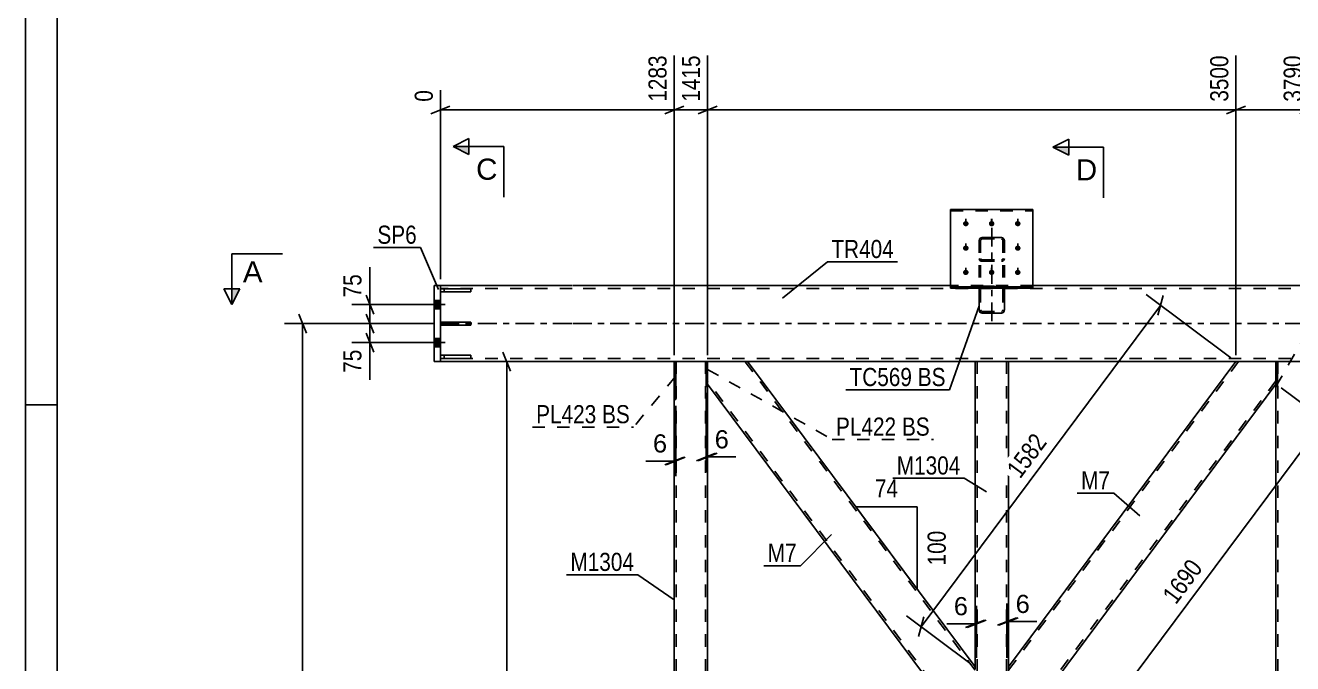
# Model space of a CAD drawing. Header units: millimetres. Extents: x 0 to 1189, y 0 to 841.
# Drawn here: x 0 to 200.1, y 555.1 to 655.9 of the extents above; entities that cross this region are included whole.
import ezdxf

# ---------------------------------------------------------------- set-up
doc = ezdxf.new("R2010")
doc.units = ezdxf.units.MM
doc.linetypes.add('DXK_LINE_DOT2', pattern=[3.9198, 1.9599, -1.9599])
doc.linetypes.add('DXK_LINE_DOT3', pattern=[5.9187, 2.979, -0.9799, 0.9799, -0.9799])
doc.styles.add('Arial', font='ARIAL.TTF', dxfattribs={"height": 0.2})
doc.styles.add('Arial Narrow', font='ARIALN.TTF', dxfattribs={"height": 0.2})

# ---------------------------------------------------------------- blocks, each defined once
blk = doc.blocks.new('Unknown-717048625-1133')
at = {"color": 5, "linetype": 'Continuous'}
for p, q in [((0, 841), (0, 0)), ((5, 836), (5, 5)), ((5, 596), (0, 596))]:
    blk.add_line(p, q, dxfattribs=at)
blk = doc.blocks.new('Part-717048625-3689 - 3498')
at = {"color": 7, "linetype": 'DXK_LINE_DOT2'}
for p, q in [((159.07, 626.87), (146.07, 626.87)), ((146.07, 626.87), (146.07, 614.44)), ((146.07, 626.65), (159.07, 626.65)), ((159.07, 614.44), (159.07, 626.87)), ((146.07, 614.66), (159.07, 614.66)), ((146.07, 614.44), (159.07, 614.44))]:
    blk.add_line(p, q, dxfattribs=at)
blk = doc.blocks.new('Part-717048625-3573 - 3498')
at = {"color": 2, "linetype": 'Continuous'}
for p, q in [((149.93, 555.01), (149.93, 602.84)), ((155.21, 554.62), (155.21, 602.84)), ((149.93, 488.78), (149.93, 535.06)), ((155.21, 488.78), (155.21, 535.06))]:
    blk.add_line(p, q, dxfattribs=at)
at = {"color": 7, "linetype": 'DXK_LINE_DOT2'}
for p, q in [((155.21, 602.84), (149.93, 602.84)), ((150.25, 487.24), (150.25, 602.84)), ((154.89, 487.24), (154.89, 602.84)), ((149.93, 535.06), (149.93, 555.01)), ((155.21, 535.06), (155.21, 554.62)), ((149.93, 487.24), (149.93, 488.78)), ((155.21, 487.24), (155.21, 488.78)), ((155.21, 487.24), (149.93, 487.24))]:
    blk.add_line(p, q, dxfattribs=at)
blk = doc.blocks.new('Part-717048625-3588 - 3498')
at = {"color": 2, "linetype": 'Continuous'}
for p, q in [((191.11, 602.84), (155.21, 554.62)), ((197.43, 602.84), (191.13, 602.84)), ((197.43, 599.27), (157.06, 545.04)), ((155.21, 554.62), (155.21, 542.56))]:
    blk.add_line(p, q, dxfattribs=at)
at = {"color": 7, "linetype": 'DXK_LINE_DOT2'}
for p, q in [((191.51, 602.84), (155.21, 554.08)), ((191.11, 602.84), (191.13, 602.84)), ((191.13, 602.84), (191.11, 602.84)), ((197.43, 602.84), (197.43, 599.27)), ((197.43, 599.8), (155.21, 543.1)), ((155.21, 542.56), (157.06, 545.04))]:
    blk.add_line(p, q, dxfattribs=at)
blk = doc.blocks.new('Part-717048625-3558 - 3498')
at = {"color": 7, "linetype": 'DXK_LINE_DOT2'}
for p, q in [((202.71, 602.84), (197.43, 602.84)), ((197.43, 598.87), (197.43, 602.84)), ((197.75, 487.24), (197.75, 602.84)), ((202.39, 487.24), (202.39, 602.84)), ((202.71, 598.87), (202.71, 602.84)), ((197.43, 487.24), (197.43, 491.21)), ((202.71, 487.24), (202.71, 491.21)), ((202.71, 487.24), (197.43, 487.24))]:
    blk.add_line(p, q, dxfattribs=at)
at = {"color": 2, "linetype": 'Continuous'}
for p, q in [((197.43, 491.21), (197.43, 598.87)), ((202.71, 491.21), (202.71, 598.87))]:
    blk.add_line(p, q, dxfattribs=at)
blk = doc.blocks.new('Part-717048625-3638 - 3498')
at = {"color": 2, "linetype": 'Continuous'}
for p, q in [((64.53, 602.84), (64.53, 614.84)), ((65.53, 614.84), (64.53, 614.84)), ((65.53, 602.84), (65.53, 614.84)), ((64.53, 602.84), (65.53, 602.84))]:
    blk.add_line(p, q, dxfattribs=at)
blk = doc.blocks.new('Part-717048625-3603 - 3498')
at = {"color": 2, "linetype": 'Continuous'}
for p, q in [((114, 602.84), (107.71, 602.84)), ((149.93, 554.61), (114.02, 602.84)), ((148.08, 545.04), (107.71, 599.27))]:
    blk.add_line(p, q, dxfattribs=at)
at = {"color": 7, "linetype": 'DXK_LINE_DOT2'}
for p, q in [((107.71, 599.27), (107.71, 602.84)), ((149.93, 554.07), (113.63, 602.84)), ((114.02, 602.84), (114, 602.84)), ((114.02, 602.84), (114, 602.84)), ((149.93, 543.09), (107.71, 599.8)), ((149.93, 542.55), (149.93, 554.61)), ((149.93, 542.55), (148.08, 545.04))]:
    blk.add_line(p, q, dxfattribs=at)
blk = doc.blocks.new('Part-717048625-3694 - 3498')
at = {"color": 2, "linetype": 'Continuous'}
for p, q in [((146.07, 614.44), (146.07, 626.87)), ((146.07, 626.87), (159.07, 626.87)), ((159.07, 626.87), (159.07, 614.44)), ((146.07, 614.66), (159.07, 614.66)), ((146.07, 614.44), (159.07, 614.44))]:
    blk.add_line(p, q, dxfattribs=at)
at = {"color": 7, "linetype": 'DXK_LINE_DOT2'}
blk.add_line((146.07, 626.65), (159.07, 626.65), dxfattribs=at)
blk = doc.blocks.new('Part-717048625-3699 - 3498')
at = {"color": 7, "linetype": 'DXK_LINE_DOT2'}
for p, q in [((150.61, 622.15), (150.71, 622.29)), ((150.71, 622.29), (150.87, 622.39)), ((150.87, 622.39), (151.05, 622.43)), ((154.09, 622.43), (151.05, 622.43)), ((154.09, 622.43), (154.28, 622.39)), ((154.28, 622.39), (154.43, 622.29)), ((154.43, 622.29), (154.54, 622.15)), ((150.57, 621.98), (150.61, 622.15)), ((150.57, 621.98), (150.57, 611)), ((150.83, 622.06), (150.81, 621.98)), ((150.81, 621.98), (150.81, 611)), ((150.88, 622.13), (150.83, 622.06)), ((150.96, 622.18), (150.88, 622.13)), ((151.05, 622.2), (150.96, 622.18)), ((151.05, 622.2), (154.09, 622.2)), ((154.18, 622.18), (154.09, 622.2)), ((154.26, 622.13), (154.18, 622.18)), ((154.31, 622.06), (154.26, 622.13)), ((154.33, 621.98), (154.31, 622.06)), ((154.33, 621.98), (154.33, 611)), ((154.54, 622.15), (154.57, 621.98)), ((154.57, 621.98), (154.57, 611)), ((150.61, 618.95), (150.57, 619.12)), ((150.71, 618.8), (150.61, 618.95)), ((150.87, 618.7), (150.71, 618.8)), ((150.81, 619.12), (150.83, 619.03)), ((150.83, 619.03), (150.88, 618.96)), ((151.05, 618.67), (150.87, 618.7)), ((150.88, 618.96), (150.96, 618.91)), ((150.96, 618.91), (151.05, 618.89)), ((151.05, 618.89), (154.09, 618.89)), ((151.05, 618.67), (154.09, 618.67)), ((154.09, 618.89), (154.18, 618.91)), ((154.28, 618.7), (154.09, 618.67)), ((154.18, 618.91), (154.26, 618.96)), ((154.26, 618.96), (154.31, 619.03)), ((154.43, 618.8), (154.28, 618.7)), ((154.31, 619.03), (154.33, 619.12)), ((154.54, 618.95), (154.43, 618.8)), ((154.57, 619.12), (154.54, 618.95)), ((150.61, 614.43), (150.57, 614.23)), ((150.81, 614.23), (150.83, 614.33)), ((150.83, 614.33), (150.88, 614.41)), ((151.05, 614.74), (150.87, 614.7)), ((150.88, 614.41), (150.96, 614.47)), ((150.96, 614.47), (151.05, 614.49)), ((151.05, 614.74), (154.09, 614.74)), ((151.05, 614.49), (154.09, 614.49)), ((154.26, 614.71), (154.09, 614.74)), ((154.09, 614.49), (154.18, 614.47)), ((154.18, 614.47), (154.26, 614.41)), ((154.28, 614.7), (154.26, 614.71)), ((154.26, 614.41), (154.31, 614.33)), ((154.31, 614.33), (154.33, 614.23)), ((154.57, 614.23), (154.54, 614.43)), ((150.57, 611), (150.61, 610.8)), ((150.83, 610.9), (150.81, 611)), ((150.88, 610.82), (150.83, 610.9)), ((150.87, 610.53), (151.05, 610.49)), ((150.96, 610.76), (150.88, 610.82)), ((151.05, 610.74), (150.96, 610.76)), ((151.05, 610.74), (154.09, 610.74)), ((151.05, 610.49), (154.09, 610.49)), ((154.18, 610.76), (154.09, 610.74)), ((154.09, 610.49), (154.28, 610.53)), ((154.26, 610.82), (154.18, 610.76)), ((154.31, 610.9), (154.26, 610.82)), ((154.33, 611), (154.31, 610.9)), ((154.54, 610.8), (154.57, 611))]:
    blk.add_line(p, q, dxfattribs=at)
for centre, start, end in [((151.07, 614.25), 114.32, 159.2417), ((154.07, 614.25), 20.7583, 65.68), ((151.07, 610.98), 200.7583, 245.68), ((154.07, 610.98), 294.32, 339.2417)]:
    blk.add_arc(centre, 0.496, start, end, dxfattribs=at)
blk = doc.blocks.new('Part-717048625-3704 - 3498')
at = {"color": 7, "linetype": 'DXK_LINE_DOT2'}
for p, q in [((150.71, 622.29), (150.61, 622.15)), ((150.87, 622.39), (150.71, 622.29)), ((151.05, 622.43), (150.87, 622.39)), ((151.05, 622.43), (154.09, 622.43)), ((154.28, 622.39), (154.09, 622.43)), ((154.43, 622.29), (154.28, 622.39)), ((154.54, 622.15), (154.43, 622.29)), ((150.61, 622.15), (150.57, 621.98)), ((150.57, 621.98), (150.57, 614.44)), ((150.81, 621.98), (150.83, 622.06)), ((150.81, 621.98), (150.81, 611)), ((150.83, 622.06), (150.88, 622.13)), ((150.88, 622.13), (150.96, 622.18)), ((150.96, 622.18), (151.05, 622.2)), ((151.05, 622.2), (154.09, 622.2)), ((154.09, 622.2), (154.18, 622.18)), ((154.18, 622.18), (154.26, 622.13)), ((154.26, 622.13), (154.31, 622.06)), ((154.31, 622.06), (154.33, 621.98)), ((154.33, 621.98), (154.33, 611)), ((154.57, 621.98), (154.54, 622.15)), ((154.57, 621.98), (154.57, 614.44)), ((150.57, 619.12), (150.61, 618.95)), ((150.61, 618.95), (150.71, 618.8)), ((150.71, 618.8), (150.87, 618.7)), ((150.83, 619.03), (150.81, 619.12)), ((150.88, 618.96), (150.83, 619.03)), ((150.87, 618.7), (151.05, 618.67)), ((150.96, 618.91), (150.88, 618.96)), ((151.05, 618.89), (150.96, 618.91)), ((151.05, 618.89), (154.09, 618.89)), ((151.05, 618.67), (154.09, 618.67)), ((154.18, 618.91), (154.09, 618.89)), ((154.09, 618.67), (154.28, 618.7)), ((154.26, 618.96), (154.18, 618.91)), ((154.31, 619.03), (154.26, 618.96)), ((154.28, 618.7), (154.43, 618.8)), ((154.33, 619.12), (154.31, 619.03)), ((154.43, 618.8), (154.54, 618.95)), ((154.54, 618.95), (154.57, 619.12)), ((150.57, 614.23), (150.61, 614.43)), ((150.83, 614.33), (150.81, 614.23)), ((150.88, 614.41), (150.83, 614.33)), ((150.87, 614.7), (151.05, 614.74)), ((150.96, 614.47), (150.88, 614.41)), ((151.05, 614.49), (150.96, 614.47)), ((151.05, 614.74), (154.09, 614.74)), ((151.05, 614.49), (154.09, 614.49)), ((154.09, 614.74), (154.28, 614.7)), ((154.18, 614.47), (154.09, 614.49)), ((154.26, 614.41), (154.18, 614.47)), ((154.31, 614.33), (154.26, 614.41)), ((154.33, 614.23), (154.31, 614.33)), ((154.54, 614.43), (154.57, 614.23)), ((150.81, 611), (150.83, 610.9)), ((150.83, 610.9), (150.88, 610.82)), ((150.88, 610.82), (150.96, 610.76)), ((150.96, 610.76), (151.05, 610.74)), ((151.05, 610.74), (154.09, 610.74)), ((154.09, 610.74), (154.18, 610.76)), ((154.18, 610.76), (154.26, 610.82)), ((154.26, 610.82), (154.31, 610.9)), ((154.31, 610.9), (154.33, 611))]:
    blk.add_line(p, q, dxfattribs=at)
at = {"color": 7, "linetype": 'DXK_LINE_DOT3'}
blk.add_line((152.57, 609.19), (152.57, 623.97), dxfattribs=at)
at = {"color": 2, "linetype": 'Continuous'}
for p, q in [((150.57, 614.44), (150.57, 611)), ((154.57, 614.44), (154.57, 611)), ((150.61, 610.8), (150.57, 611)), ((151.05, 610.49), (150.87, 610.52)), ((151.05, 610.49), (154.09, 610.49)), ((154.28, 610.52), (154.09, 610.49)), ((154.57, 611), (154.54, 610.8))]:
    blk.add_line(p, q, dxfattribs=at)
at = {"color": 7, "linetype": 'DXK_LINE_DOT2'}
for centre, start, end in [((151.07, 614.25), 114.32, 159.2417), ((154.07, 614.25), 20.7583, 65.68)]:
    blk.add_arc(centre, 0.496, start, end, dxfattribs=at)
at = {"color": 2, "linetype": 'Continuous'}
for centre, start, end in [((151.07, 610.98), 200.7583, 245.68), ((154.07, 610.98), 294.32, 339.2417)]:
    blk.add_arc(centre, 0.496, start, end, dxfattribs=at)
blk = doc.blocks.new('Part-717048625-3773 - 3498')
at = {"color": 7, "linetype": 'DXK_LINE_DOT2'}
for p, q in [((70.33, 603.82), (65.53, 603.82)), ((65.53, 603.82), (65.53, 603.34)), ((65.53, 603.34), (70.33, 603.34)), ((66.13, 603.34), (66.13, 603.82)), ((70.33, 603.34), (70.33, 603.82))]:
    blk.add_line(p, q, dxfattribs=at)
blk = doc.blocks.new('Part-717048625-3774 - 3498')
at = {"color": 7, "linetype": 'DXK_LINE_DOT2'}
for p, q in [((70.33, 614.34), (65.53, 614.34)), ((65.53, 614.34), (65.53, 613.86)), ((66.13, 613.86), (66.13, 614.34)), ((70.33, 613.86), (70.33, 614.34)), ((65.53, 613.86), (70.33, 613.86))]:
    blk.add_line(p, q, dxfattribs=at)
blk = doc.blocks.new('Part-717048625-3775 - 3498')
at = {"color": 7, "linetype": 'DXK_LINE_DOT2'}
for p, q in [((70.33, 609.08), (65.53, 609.08)), ((65.53, 609.08), (65.53, 608.6)), ((65.53, 608.6), (70.33, 608.6)), ((66.13, 608.6), (66.13, 609.08)), ((70.33, 608.6), (70.33, 609.08))]:
    blk.add_line(p, q, dxfattribs=at)
blk = doc.blocks.new('Part-717048625-3781 - 3498')
at = {"color": 2, "linetype": 'Continuous'}
for p, q in [((86.33, 614.84), (65.53, 614.84)), ((146.07, 614.84), (86.43, 614.84)), ((288.57, 614.84), (159.07, 614.84)), ((86.33, 602.84), (65.53, 602.84)), ((102.43, 602.84), (86.43, 602.84)), ((107.47, 602.84), (102.67, 602.84)), ((191.13, 602.84), (114, 602.84)), ((202.47, 602.84), (197.67, 602.84))]:
    blk.add_line(p, q, dxfattribs=at)
at = {"color": 7, "linetype": 'DXK_LINE_DOT2'}
for p, q in [((65.53, 602.84), (65.53, 614.84)), ((86.33, 614.36), (65.53, 614.36)), ((674.07, 614.36), (86.43, 614.36)), ((159.07, 614.84), (146.07, 614.84)), ((86.33, 603.32), (65.53, 603.32)), ((674.07, 603.32), (86.43, 603.32)), ((102.67, 602.84), (102.43, 602.84)), ((114, 602.84), (107.47, 602.84)), ((292.67, 602.84), (191.13, 602.84)), ((197.67, 602.84), (191.13, 602.84))]:
    blk.add_line(p, q, dxfattribs=at)
at = {"color": 7, "linetype": 'DXK_LINE_DOT3'}
for p, q in [((65.53, 608.84), (86.33, 608.84)), ((86.43, 608.84), (674.07, 608.84))]:
    blk.add_line(p, q, dxfattribs=at)
blk = doc.blocks.new('Part-717048625-3866 - 3498')
at = {"color": 2, "linetype": 'Continuous'}
for p, q in [((107.71, 602.84), (107.47, 602.84)), ((107.47, 602.84), (107.47, 598.87)), ((107.71, 598.87), (107.71, 602.84)), ((107.47, 598.87), (107.71, 598.87))]:
    blk.add_line(p, q, dxfattribs=at)
blk = doc.blocks.new('Part-717048625-3814 - 3498')
at = {"color": 2, "linetype": 'Continuous'}
for p, q in [((65.53, 603.34), (65.53, 603.82)), ((65.53, 603.82), (70.33, 603.82)), ((70.33, 603.34), (65.53, 603.34)), ((70.33, 603.82), (70.33, 603.34))]:
    blk.add_line(p, q, dxfattribs=at)
at = {"color": 7, "linetype": 'DXK_LINE_DOT2'}
blk.add_line((66.13, 603.34), (66.13, 603.82), dxfattribs=at)
blk = doc.blocks.new('Part-717048625-3815 - 3498')
at = {"color": 2, "linetype": 'Continuous'}
for p, q in [((65.53, 614.34), (70.33, 614.34)), ((65.53, 614.34), (65.53, 613.86)), ((70.33, 614.34), (70.33, 613.86)), ((70.33, 613.86), (65.53, 613.86))]:
    blk.add_line(p, q, dxfattribs=at)
at = {"color": 7, "linetype": 'DXK_LINE_DOT2'}
blk.add_line((66.13, 613.86), (66.13, 614.34), dxfattribs=at)
blk = doc.blocks.new('Part-717048625-3816 - 3498')
at = {"color": 2, "linetype": 'Continuous'}
for p, q in [((65.53, 608.6), (65.53, 609.08)), ((65.53, 609.08), (70.33, 609.08)), ((70.33, 608.6), (65.53, 608.6)), ((70.33, 609.08), (70.33, 608.6))]:
    blk.add_line(p, q, dxfattribs=at)
at = {"color": 7, "linetype": 'DXK_LINE_DOT2'}
blk.add_line((66.13, 608.6), (66.13, 609.08), dxfattribs=at)
blk = doc.blocks.new('Bolt-717048625-3839 - 3498')
at = {"linetype": 'Continuous'}
for points in [[(64.53, 612.5), (64.53, 611.18), (65.53, 611.18), (65.53, 612.5)], [(64.53, 612.5), (64.53, 611.18), (65.53, 611.18), (65.53, 612.5)], [(64.53, 606.5), (64.53, 605.18), (65.53, 605.18), (65.53, 606.5)], [(64.53, 606.5), (64.53, 605.18), (65.53, 605.18), (65.53, 606.5)]]:
    blk.add_hatch(color=1, dxfattribs=at).paths.add_polyline_path(points)
at = {"color": 1, "linetype": 'Continuous'}
for p, q in [((65.53, 612.5), (64.53, 612.5)), ((65.53, 612.5), (64.53, 612.5)), ((66.29, 611.84), (61.53, 611.84)), ((66.29, 611.84), (61.53, 611.84)), ((65.53, 611.18), (64.53, 611.18)), ((65.53, 611.18), (64.53, 611.18)), ((65.53, 606.5), (64.53, 606.5)), ((65.53, 606.5), (64.53, 606.5)), ((66.29, 605.84), (61.53, 605.84)), ((66.29, 605.84), (61.53, 605.84)), ((65.53, 605.18), (64.53, 605.18)), ((65.53, 605.18), (64.53, 605.18))]:
    blk.add_line(p, q, dxfattribs=at)
blk = doc.blocks.new('Bolt-717048625-3840 - 3498')
at = {"linetype": 'Continuous'}
for points in [[(148.47, 624.2), (148.38, 624.21), (148.29, 624.24), (148.21, 624.28), (148.15, 624.34), (148.09, 624.41), (148.05, 624.49), (148.03, 624.58), (148.03, 624.66), (148.05, 624.75), (148.09, 624.83), (148.15, 624.89), (148.21, 624.95), (148.29, 625), (148.38, 625.02), (148.47, 625.03), (148.56, 625.02), (148.65, 625), (148.73, 624.95), (148.8, 624.89), (148.85, 624.83), (148.89, 624.75), (148.91, 624.66), (148.91, 624.58), (148.89, 624.49), (148.85, 624.41), (148.8, 624.34), (148.73, 624.28), (148.65, 624.24), (148.56, 624.21)], [(152.55, 624.2), (152.46, 624.21), (152.37, 624.24), (152.29, 624.28), (152.23, 624.34), (152.17, 624.41), (152.13, 624.49), (152.11, 624.58), (152.11, 624.66), (152.13, 624.75), (152.17, 624.83), (152.23, 624.89), (152.29, 624.95), (152.37, 625), (152.46, 625.02), (152.55, 625.03), (152.64, 625.02), (152.73, 625), (152.81, 624.95), (152.88, 624.89), (152.93, 624.83), (152.97, 624.75), (152.99, 624.66), (152.99, 624.58), (152.97, 624.49), (152.93, 624.41), (152.88, 624.34), (152.81, 624.28), (152.73, 624.24), (152.64, 624.21)], [(156.67, 624.2), (156.58, 624.21), (156.49, 624.24), (156.41, 624.28), (156.35, 624.34), (156.29, 624.41), (156.25, 624.49), (156.23, 624.58), (156.23, 624.66), (156.25, 624.75), (156.29, 624.83), (156.35, 624.89), (156.41, 624.95), (156.49, 625), (156.58, 625.02), (156.67, 625.03), (156.76, 625.02), (156.85, 625), (156.93, 624.95), (157, 624.89), (157.05, 624.83), (157.09, 624.75), (157.11, 624.66), (157.11, 624.58), (157.09, 624.49), (157.05, 624.41), (157, 624.34), (156.93, 624.28), (156.85, 624.24), (156.76, 624.21)], [(148.47, 620.33), (148.38, 620.34), (148.29, 620.37), (148.21, 620.41), (148.15, 620.47), (148.09, 620.54), (148.05, 620.62), (148.03, 620.7), (148.03, 620.79), (148.05, 620.87), (148.09, 620.95), (148.15, 621.02), (148.21, 621.08), (148.29, 621.12), (148.38, 621.15), (148.47, 621.16), (148.56, 621.15), (148.65, 621.12), (148.73, 621.08), (148.8, 621.02), (148.85, 620.95), (148.89, 620.87), (148.91, 620.79), (148.91, 620.7), (148.89, 620.62), (148.85, 620.54), (148.8, 620.47), (148.73, 620.41), (148.65, 620.37), (148.56, 620.34)], [(156.67, 620.33), (156.58, 620.34), (156.49, 620.37), (156.41, 620.41), (156.35, 620.47), (156.29, 620.54), (156.25, 620.62), (156.23, 620.7), (156.23, 620.79), (156.25, 620.87), (156.29, 620.95), (156.35, 621.02), (156.41, 621.08), (156.49, 621.12), (156.58, 621.15), (156.67, 621.16), (156.76, 621.15), (156.85, 621.12), (156.93, 621.08), (157, 621.02), (157.05, 620.95), (157.09, 620.87), (157.11, 620.79), (157.11, 620.7), (157.09, 620.62), (157.05, 620.54), (157, 620.47), (156.93, 620.41), (156.85, 620.37), (156.76, 620.34)], [(148.47, 616.5), (148.38, 616.51), (148.29, 616.54), (148.21, 616.58), (148.15, 616.64), (148.09, 616.71), (148.05, 616.79), (148.03, 616.87), (148.03, 616.96), (148.05, 617.04), (148.09, 617.12), (148.15, 617.19), (148.21, 617.25), (148.29, 617.29), (148.38, 617.32), (148.47, 617.33), (148.56, 617.32), (148.65, 617.29), (148.73, 617.25), (148.8, 617.19), (148.85, 617.12), (148.89, 617.04), (148.91, 616.96), (148.91, 616.87), (148.89, 616.79), (148.85, 616.71), (148.8, 616.64), (148.73, 616.58), (148.65, 616.54), (148.56, 616.51)], [(152.55, 616.5), (152.46, 616.51), (152.37, 616.54), (152.29, 616.58), (152.23, 616.64), (152.17, 616.71), (152.13, 616.79), (152.11, 616.87), (152.11, 616.96), (152.13, 617.04), (152.17, 617.12), (152.23, 617.19), (152.29, 617.25), (152.37, 617.29), (152.46, 617.32), (152.55, 617.33), (152.64, 617.32), (152.73, 617.29), (152.81, 617.25), (152.88, 617.19), (152.93, 617.12), (152.97, 617.04), (152.99, 616.96), (152.99, 616.87), (152.97, 616.79), (152.93, 616.71), (152.88, 616.64), (152.81, 616.58), (152.73, 616.54), (152.64, 616.51)], [(156.67, 616.5), (156.58, 616.51), (156.49, 616.54), (156.41, 616.58), (156.35, 616.64), (156.29, 616.71), (156.25, 616.79), (156.23, 616.87), (156.23, 616.96), (156.25, 617.04), (156.29, 617.12), (156.35, 617.19), (156.41, 617.25), (156.49, 617.29), (156.58, 617.32), (156.67, 617.33), (156.76, 617.32), (156.85, 617.29), (156.93, 617.25), (157, 617.19), (157.05, 617.12), (157.09, 617.04), (157.11, 616.96), (157.11, 616.87), (157.09, 616.79), (157.05, 616.71), (157, 616.64), (156.93, 616.58), (156.85, 616.54), (156.76, 616.51)]]:
    blk.add_hatch(color=1, dxfattribs=at).paths.add_polyline_path(points)
at = {"color": 1, "linetype": 'Continuous'}
for p, q in [((148.47, 624.22), (148.47, 625.36)), ((152.55, 624.22), (152.55, 625.36)), ((156.67, 624.22), (156.67, 625.36)), ((148.47, 620.35), (148.47, 621.49)), ((156.67, 620.35), (156.67, 621.49)), ((148.47, 616.52), (148.47, 617.65)), ((152.55, 616.52), (152.55, 617.65)), ((156.67, 616.52), (156.67, 617.65))]:
    blk.add_line(p, q, dxfattribs=at)
blk = doc.blocks.new('Bolt-717048625-3841 - 3498')
at = {"color": 1, "linetype": 'DXK_LINE_DOT2'}
for p, q in [((148.47, 624.22), (148.47, 625.36)), ((152.59, 624.22), (152.59, 625.36)), ((156.67, 624.22), (156.67, 625.36)), ((148.47, 620.35), (148.47, 621.49)), ((156.67, 620.35), (156.67, 621.49)), ((148.47, 616.52), (148.47, 617.65)), ((152.59, 616.52), (152.59, 617.65)), ((156.67, 616.52), (156.67, 617.65))]:
    blk.add_line(p, q, dxfattribs=at)
blk = doc.blocks.new('Part-717048625-3871 - 3498')
at = {"color": 7, "linetype": 'DXK_LINE_DOT2'}
for p, q in [((107.47, 602.84), (107.71, 602.84)), ((107.47, 602.84), (107.47, 598.87)), ((107.71, 602.84), (107.71, 598.87)), ((107.47, 598.87), (107.71, 598.87))]:
    blk.add_line(p, q, dxfattribs=at)
blk = doc.blocks.new('Part-717048625-3876 - 3498')
at = {"color": 2, "linetype": 'Continuous'}
for p, q in [((102.67, 602.84), (102.43, 602.84)), ((102.43, 602.84), (102.43, 596.84)), ((102.67, 596.84), (102.67, 602.84)), ((102.43, 596.84), (102.67, 596.84))]:
    blk.add_line(p, q, dxfattribs=at)
blk = doc.blocks.new('Part-717048625-3881 - 3498')
at = {"color": 7, "linetype": 'DXK_LINE_DOT2'}
for p, q in [((102.43, 602.84), (102.67, 602.84)), ((102.43, 602.84), (102.43, 596.84)), ((102.67, 602.84), (102.67, 596.84)), ((102.43, 596.84), (102.67, 596.84))]:
    blk.add_line(p, q, dxfattribs=at)
blk = doc.blocks.new('Part-717048625-3899 - 3498')
at = {"color": 7, "linetype": 'DXK_LINE_DOT2'}
for p, q in [((107.71, 602.84), (102.43, 602.84)), ((102.43, 596.84), (102.43, 602.84)), ((102.75, 487.24), (102.75, 602.84)), ((107.39, 487.24), (107.39, 602.84)), ((107.71, 598.87), (107.71, 602.84)), ((102.43, 487.24), (102.43, 493.24)), ((107.71, 487.24), (107.71, 491.21)), ((107.71, 487.24), (102.43, 487.24))]:
    blk.add_line(p, q, dxfattribs=at)
at = {"color": 2, "linetype": 'Continuous'}
for p, q in [((107.71, 491.21), (107.71, 598.87)), ((102.43, 493.24), (102.43, 596.84))]:
    blk.add_line(p, q, dxfattribs=at)
blk = doc.blocks.new('Part-717048625-3931 - 3498')
at = {"color": 2, "linetype": 'Continuous'}
for p, q in [((197.67, 602.84), (197.43, 602.84)), ((197.43, 602.84), (197.43, 598.87)), ((197.67, 598.87), (197.67, 602.84)), ((197.43, 598.87), (197.67, 598.87))]:
    blk.add_line(p, q, dxfattribs=at)
blk = doc.blocks.new('Part-717048625-3936 - 3498')
at = {"color": 7, "linetype": 'DXK_LINE_DOT2'}
for p, q in [((197.43, 602.84), (197.67, 602.84)), ((197.43, 602.84), (197.43, 598.87)), ((197.67, 602.84), (197.67, 598.87)), ((197.43, 598.87), (197.67, 598.87))]:
    blk.add_line(p, q, dxfattribs=at)
blk = doc.blocks.new('StraightDimension-717048625-17681 - 3498')
at = {"color": 7, "linetype": 'Continuous'}
for p, q in [((102.43, 595.84), (102.43, 584.72)), ((102.67, 595.84), (102.67, 584.72)), ((100.93, 586.52), (103.93, 587.72)), ((104.17, 587.72), (101.17, 586.52)), ((102.43, 587.12), (102.67, 587.12))]:
    blk.add_line(p, q, dxfattribs=at)
at = {"color": 0}
blk.add_wipeout([(101.9, 587.87), (101.9, 592.07), (98.48, 592.07), (98.48, 587.87)], dxfattribs=at)
at = {"color": 7, "linetype": 'Continuous'}
blk.add_line((102.43, 587.12), (97.96, 587.12), dxfattribs=at)
blk.add_line((102.43, 587.12), (97.96, 587.12), dxfattribs=at)
at = {"color": 3, "style": 'Arial'}
blk.add_text('6', height=2.87, dxfattribs=at).set_placement((99.08, 588.47))
blk = doc.blocks.new('StraightDimension-717048625-8181 - 3498')
at = {"color": 7, "linetype": 'Continuous'}
for p, q in [((191.11, 603.84), (191.11, 651.19)), ((202.71, 603.84), (202.71, 651.19)), ((189.61, 641.98), (192.61, 643.18)), ((191.11, 642.58), (202.71, 642.58)), ((204.21, 643.18), (201.21, 641.98))]:
    blk.add_line(p, q, dxfattribs=at)
at = {"color": 0, "linetype": 'Continuous'}
blk.add_wipeout([(202.11, 651.79), (197.91, 651.79), (197.91, 643.28), (202.11, 643.28)], dxfattribs=at)
at = {"color": 3, "linetype": 'Continuous', "style": 'Arial Narrow'}
blk.add_text('3790', height=2.863, rotation=90.0002, dxfattribs=at).set_placement((201.51, 643.88))
blk = doc.blocks.new('StraightDimension-717048625-4793 - 3498')
at = {"color": 7, "linetype": 'Continuous'}
for p, q in [((190.31, 603.44), (176.92, 613.41)), ((178.79, 610.15), (179.62, 613.27)), ((141.41, 560.95), (179.2, 611.71)), ((149.13, 555.21), (139.13, 562.66)), ((141.83, 562.51), (141, 559.39))]:
    blk.add_line(p, q, dxfattribs=at)
at = {"color": 0}
blk.add_wipeout([(162.25, 590.19), (158.88, 592.7), (153.79, 585.87), (157.16, 583.37)], dxfattribs=at)
at = {"color": 3, "style": 'Arial Narrow'}
blk.add_text('1582', height=2.863, rotation=53.3309, dxfattribs=at).set_placement((157.04, 584.2))
blk = doc.blocks.new('StraightDimension-717048625-17782 - 3498')
at = {"color": 7, "linetype": 'Continuous'}
for p, q in [((154.97, 556.02), (154.97, 564.62)), ((155.21, 556.02), (155.21, 564.62)), ((153.47, 561.17), (156.47, 562.37)), ((156.71, 562.37), (153.71, 561.17)), ((154.97, 561.77), (155.21, 561.77))]:
    blk.add_line(p, q, dxfattribs=at)
at = {"color": 0}
blk.add_wipeout([(159.16, 562.52), (159.16, 566.72), (155.74, 566.72), (155.74, 562.52)], dxfattribs=at)
at = {"color": 7, "linetype": 'Continuous'}
blk.add_line((155.21, 561.77), (159.69, 561.77), dxfattribs=at)
blk.add_line((155.21, 561.77), (159.69, 561.77), dxfattribs=at)
at = {"color": 3, "style": 'Arial'}
blk.add_text('6', height=2.87, dxfattribs=at).set_placement((156.34, 563.12))
blk = doc.blocks.new('StraightDimension-717048625-4117 - 3498')
at = {"color": 7, "linetype": 'Continuous'}
for p, q in [((198.23, 598.67), (207, 592.14)), ((204.66, 592.01), (205.49, 595.13)), ((164.71, 539.35), (205.08, 593.57)), ((157.86, 544.44), (166.63, 537.91)), ((165.12, 540.91), (164.29, 537.78))]:
    blk.add_line(p, q, dxfattribs=at)
at = {"color": 0}
blk.add_wipeout([(186.83, 570.32), (183.46, 572.83), (178.38, 566), (181.75, 563.49)], dxfattribs=at)
at = {"color": 3, "style": 'Arial Narrow'}
blk.add_text('1690', height=2.863, rotation=53.3309, dxfattribs=at).set_placement((181.63, 564.33))
blk = doc.blocks.new('StraightDimension-717048625-4324 - 3498')
at = {"color": 7, "linetype": 'Continuous'}
for p, q in [((53.81, 613.34), (55.01, 610.34)), ((61.85, 611.84), (51.56, 611.84)), ((55.01, 607.34), (53.81, 610.34)), ((54.41, 608.84), (54.41, 611.84)), ((64.53, 608.84), (51.56, 608.84))]:
    blk.add_line(p, q, dxfattribs=at)
at = {"color": 0}
blk.add_wipeout([(53.66, 617.22), (49.46, 617.22), (49.46, 612.37), (53.66, 612.37)], dxfattribs=at)
at = {"color": 7, "linetype": 'Continuous'}
blk.add_line((54.41, 611.84), (54.41, 617.75), dxfattribs=at)
blk.add_line((54.41, 611.84), (54.41, 617.75), dxfattribs=at)
at = {"color": 3, "style": 'Arial Narrow'}
blk.add_text('75', height=2.863, rotation=90.0002, dxfattribs=at).set_placement((53.06, 612.97))
blk = doc.blocks.new('StraightDimension-717048625-4333 - 3498')
at = {"color": 7, "linetype": 'Continuous'}
for p, q in [((53.81, 610.34), (55.01, 607.34)), ((64.53, 608.84), (51.56, 608.84)), ((54.41, 605.84), (54.41, 608.84)), ((55.01, 604.34), (53.81, 607.34)), ((63.53, 605.84), (51.56, 605.84))]:
    blk.add_line(p, q, dxfattribs=at)
at = {"color": 0}
blk.add_wipeout([(53.66, 605.32), (49.46, 605.32), (49.46, 600.46), (53.66, 600.46)], dxfattribs=at)
at = {"color": 7, "linetype": 'Continuous'}
blk.add_line((54.41, 605.84), (54.41, 599.93), dxfattribs=at)
blk.add_line((54.41, 605.84), (54.41, 599.93), dxfattribs=at)
at = {"color": 3, "style": 'Arial Narrow'}
blk.add_text('75', height=2.863, rotation=90.0002, dxfattribs=at).set_placement((53.06, 601.06))
blk = doc.blocks.new('StraightDimension-717048625-4343 - 3498')
at = {"color": 7, "linetype": 'Continuous'}
for p, q in [((44.38, 607.34), (43.18, 610.34)), ((64.53, 608.84), (40.93, 608.84)), ((43.78, 481.24), (43.78, 608.84)), ((43.18, 482.74), (44.38, 479.74)), ((64.53, 481.24), (40.93, 481.24))]:
    blk.add_line(p, q, dxfattribs=at)
at = {"color": 0}
blk.add_wipeout([(43.03, 549.3), (38.83, 549.3), (38.83, 540.78), (43.03, 540.78)], dxfattribs=at)
at = {"color": 3, "style": 'Arial Narrow'}
blk.add_text('3190', height=2.863, rotation=90.0002, dxfattribs=at).set_placement((42.43, 541.38))
blk = doc.blocks.new('StraightDimension-717048625-4447 - 3498')
at = {"color": 7, "linetype": 'Continuous'}
for p, q in [((76.59, 601.34), (75.39, 604.34)), ((101.43, 602.84), (73.14, 602.84)), ((75.99, 487.24), (75.99, 602.84)), ((75.39, 488.74), (76.59, 485.74)), ((101.43, 487.24), (73.14, 487.24))]:
    blk.add_line(p, q, dxfattribs=at)
at = {"color": 0}
blk.add_wipeout([(75.24, 549.3), (71.04, 549.3), (71.04, 540.78), (75.24, 540.78)], dxfattribs=at)
at = {"color": 3, "style": 'Arial Narrow'}
blk.add_text('2890', height=2.863, rotation=90.0002, dxfattribs=at).set_placement((74.64, 541.38))
blk = doc.blocks.new('StraightDimension-717048625-8182 - 3498')
at = {"color": 7, "linetype": 'Continuous'}
for p, q in [((107.71, 603.84), (107.71, 651.19)), ((191.11, 603.84), (191.11, 651.19)), ((109.21, 643.18), (106.21, 641.98)), ((107.71, 642.58), (191.11, 642.58)), ((189.61, 641.98), (192.61, 643.18))]:
    blk.add_line(p, q, dxfattribs=at)
at = {"color": 0, "linetype": 'Continuous'}
blk.add_wipeout([(190.51, 651.79), (186.31, 651.79), (186.31, 643.28), (190.51, 643.28)], dxfattribs=at)
at = {"color": 3, "linetype": 'Continuous', "style": 'Arial Narrow'}
blk.add_text('3500', height=2.863, rotation=90.0002, dxfattribs=at).set_placement((189.91, 643.88))
blk = doc.blocks.new('StraightDimension-717048625-8183 - 3498')
at = {"color": 7, "linetype": 'Continuous'}
for p, q in [((102.43, 603.84), (102.43, 651.19)), ((107.71, 603.84), (107.71, 651.19)), ((100.93, 641.98), (103.93, 643.18)), ((102.43, 642.58), (107.71, 642.58)), ((109.21, 643.18), (106.21, 641.98))]:
    blk.add_line(p, q, dxfattribs=at)
at = {"color": 0, "linetype": 'Continuous'}
blk.add_wipeout([(107.11, 651.79), (102.91, 651.79), (102.91, 643.28), (107.11, 643.28)], dxfattribs=at)
at = {"color": 3, "linetype": 'Continuous', "style": 'Arial Narrow'}
blk.add_text('1415', height=2.863, rotation=90.0002, dxfattribs=at).set_placement((106.51, 643.88))
blk = doc.blocks.new('StraightDimension-717048625-8184 - 3498')
at = {"color": 7, "linetype": 'Continuous'}
for p, q in [((102.43, 603.84), (102.43, 651.19)), ((65.53, 615.84), (65.53, 645.71)), ((67.03, 643.18), (64.03, 641.98)), ((65.53, 642.58), (102.43, 642.58)), ((100.93, 641.98), (103.93, 643.18))]:
    blk.add_line(p, q, dxfattribs=at)
at = {"color": 0, "linetype": 'Continuous'}
for points in [[(101.83, 651.79), (97.63, 651.79), (97.63, 643.28), (101.83, 643.28)], [(64.93, 646.31), (60.73, 646.31), (60.73, 643.28), (64.93, 643.28)]]:
    blk.add_wipeout(points, dxfattribs=at)
at = {"color": 3, "linetype": 'Continuous', "style": 'Arial Narrow'}
for s, height, p in [('1283', 2.863, (101.23, 643.88)), ('0', 2.86, (64.33, 643.88))]:
    blk.add_text(s, height=height, rotation=90.0002, dxfattribs=at).set_placement(p)
blk = doc.blocks.new('AngleDimension-717048625-13599 - 3498')
at = {"color": 7, "linetype": 'Continuous'}
for p, q in [((133.97, 576.05), (131.13, 579.87)), ((140.8, 579.87), (131.13, 579.87)), ((140.8, 566.88), (131.13, 579.87)), ((140.8, 566.88), (140.8, 579.87))]:
    blk.add_line(p, q, dxfattribs=at)
at = {"color": 0}
for points in [[(138.39, 580.77), (138.39, 584.97), (133.53, 584.97), (133.53, 580.77)], [(145.9, 576.72), (141.7, 576.72), (141.7, 570.03), (145.9, 570.03)]]:
    blk.add_wipeout(points, dxfattribs=at)
at = {"color": 3, "style": 'Arial Narrow'}
blk.add_text('74', height=2.863, dxfattribs=at).set_placement((134.13, 581.37))
blk.add_text('100', height=2.863, rotation=90.0002, dxfattribs=at).set_placement((145.3, 570.63))
blk = doc.blocks.new('StraightDimension-717048625-17697 - 3498')
at = {"color": 7, "linetype": 'Continuous'}
for p, q in [((107.47, 597.87), (107.47, 585.37)), ((107.71, 597.87), (107.71, 585.37)), ((105.97, 587.17), (108.97, 588.37)), ((109.21, 588.37), (106.21, 587.17)), ((107.47, 587.77), (107.71, 587.77))]:
    blk.add_line(p, q, dxfattribs=at)
at = {"color": 0}
blk.add_wipeout([(111.66, 588.52), (111.66, 592.72), (108.23, 592.72), (108.23, 588.52)], dxfattribs=at)
at = {"color": 7, "linetype": 'Continuous'}
blk.add_line((107.71, 587.77), (112.18, 587.77), dxfattribs=at)
blk.add_line((107.71, 587.77), (112.18, 587.77), dxfattribs=at)
at = {"color": 3, "style": 'Arial'}
blk.add_text('6', height=2.87, dxfattribs=at).set_placement((108.83, 589.12))
blk = doc.blocks.new('StraightDimension-717048625-17766 - 3498')
at = {"color": 7, "linetype": 'Continuous'}
for p, q in [((149.93, 556.01), (149.93, 564.26)), ((150.17, 556.01), (150.17, 564.26)), ((148.43, 560.81), (151.43, 562.01)), ((151.67, 562.01), (148.67, 560.81)), ((149.93, 561.41), (150.17, 561.41))]:
    blk.add_line(p, q, dxfattribs=at)
at = {"color": 0}
blk.add_wipeout([(149.41, 562.16), (149.41, 566.36), (145.98, 566.36), (145.98, 562.16)], dxfattribs=at)
at = {"color": 7, "linetype": 'Continuous'}
blk.add_line((149.93, 561.41), (145.46, 561.41), dxfattribs=at)
blk.add_line((149.93, 561.41), (145.46, 561.41), dxfattribs=at)
at = {"color": 3, "style": 'Arial'}
blk.add_text('6', height=2.87, dxfattribs=at).set_placement((146.58, 562.76))
blk = doc.blocks.new('Mark-717048625-3569 - 3498')
at = {"color": 0}
blk.add_wipeout([(147.62, 584.99), (147.62, 587.99), (137.57, 587.99), (137.57, 584.99)], dxfattribs=at)
blk.add_wipeout([(147.62, 584.99), (147.62, 587.99), (137.57, 587.99), (137.57, 584.99)], dxfattribs=at)
at = {"color": 30, "linetype": 'Continuous'}
for p in [(136.97, 584.39), (151.73, 582.28)]:
    blk.add_line(p, (148.22, 584.39), dxfattribs=at)
at = {"color": 3, "style": 'Arial Narrow'}
blk.add_text('M1304', height=2.863, dxfattribs=at).set_placement((137.57, 584.99))
blk = doc.blocks.new('Mark-717048625-3584 - 3498')
at = {"color": 0}
blk.add_wipeout([(171.23, 582.65), (171.23, 585.65), (166.67, 585.65), (166.67, 582.65)], dxfattribs=at)
blk.add_wipeout([(171.23, 582.65), (171.23, 585.65), (166.67, 585.65), (166.67, 582.65)], dxfattribs=at)
at = {"color": 30, "linetype": 'Continuous'}
for p in [(166.07, 582.05), (175.96, 578.44)]:
    blk.add_line(p, (171.83, 582.05), dxfattribs=at)
at = {"color": 3, "style": 'Arial Narrow'}
blk.add_text('M7', height=2.863, dxfattribs=at).set_placement((166.67, 582.65))
blk = doc.blocks.new('SectionMark-717048625-13794 - 3498')
at = {"linetype": 'Continuous'}
for points in [[(164.71, 636.7), (164.71, 635.45), (162.21, 636.7)], [(164.71, 466.26), (164.71, 465.01), (162.21, 465.01)]]:
    blk.add_hatch(color=6, dxfattribs=at).paths.add_polyline_path(points)
at = {"color": 6, "linetype": 'Continuous'}
for p, q in [((162.21, 636.7), (164.71, 637.95)), ((170.21, 636.7), (162.21, 636.7)), ((162.21, 636.7), (164.71, 635.45)), ((164.71, 635.45), (164.71, 637.95)), ((162.21, 465.01), (164.71, 466.26)), ((164.71, 466.26), (164.71, 463.76)), ((170.21, 465.01), (162.21, 465.01)), ((164.71, 463.76), (162.21, 465.01))]:
    blk.add_line(p, q, dxfattribs=at)
at = {"color": 0, "linetype": 'Continuous'}
for points in [[(169.21, 631.45), (169.21, 634.95), (165.84, 634.95), (165.84, 631.45)], [(169.21, 466.76), (169.21, 470.26), (165.84, 470.26), (165.84, 466.76)]]:
    blk.add_wipeout(points, dxfattribs=at)
at = {"color": 6, "linetype": 'Continuous'}
for p, q in [((170.21, 636.7), (170.21, 628.7)), ((170.21, 465.01), (170.21, 473.01))]:
    blk.add_line(p, q, dxfattribs=at)
at = {"color": 3, "linetype": 'Continuous', "style": 'Arial'}
for p in [(165.84, 631.45), (165.84, 466.76)]:
    blk.add_text('D', height=3.34, dxfattribs=at).set_placement(p)
blk = doc.blocks.new('SectionMark-717048625-4948 - 3498')
at = {"linetype": 'Continuous'}
for points in [[(70.03, 636.8), (70.03, 635.55), (67.53, 636.8)], [(70.03, 463.5), (70.03, 462.25), (67.53, 462.25)]]:
    blk.add_hatch(color=6, dxfattribs=at).paths.add_polyline_path(points)
at = {"color": 6, "linetype": 'Continuous'}
for p, q in [((67.53, 636.8), (70.03, 638.05)), ((75.53, 636.8), (67.53, 636.8)), ((67.53, 636.8), (70.03, 635.55)), ((70.03, 635.55), (70.03, 638.05)), ((67.53, 462.25), (70.03, 463.5)), ((75.53, 462.25), (67.53, 462.25)), ((70.03, 461), (67.53, 462.25)), ((70.03, 463.5), (70.03, 461))]:
    blk.add_line(p, q, dxfattribs=at)
at = {"color": 0, "linetype": 'Continuous'}
for points in [[(74.53, 631.55), (74.53, 635.05), (71.16, 635.05), (71.16, 631.55)], [(74.53, 464), (74.53, 467.5), (71.16, 467.5), (71.16, 464)]]:
    blk.add_wipeout(points, dxfattribs=at)
at = {"color": 6, "linetype": 'Continuous'}
for p, q in [((75.53, 636.8), (75.53, 628.8)), ((75.53, 462.25), (75.53, 470.25))]:
    blk.add_line(p, q, dxfattribs=at)
at = {"color": 3, "linetype": 'Continuous', "style": 'Arial'}
for p in [(71.16, 631.55), (71.16, 464)]:
    blk.add_text('C', height=3.34, dxfattribs=at).set_placement(p)
blk = doc.blocks.new('Mark-717048625-3599 - 3498')
at = {"color": 0}
blk.add_wipeout([(121.77, 571.18), (121.77, 574.18), (117.2, 574.18), (117.2, 571.18)], dxfattribs=at)
blk.add_wipeout([(121.77, 571.18), (121.77, 574.18), (117.2, 574.18), (117.2, 571.18)], dxfattribs=at)
at = {"color": 30, "linetype": 'Continuous'}
for p in [(127.25, 575.5), (116.6, 570.58)]:
    blk.add_line(p, (122.37, 570.58), dxfattribs=at)
at = {"color": 3, "style": 'Arial Narrow'}
blk.add_text('M7', height=2.863, dxfattribs=at).set_placement((117.2, 571.18))
blk = doc.blocks.new('Mark-717048625-3634 - 3498')
at = {"color": 0}
blk.add_wipeout([(61.79, 621.44), (61.79, 624.44), (55.58, 624.44), (55.58, 621.44)], dxfattribs=at)
blk.add_wipeout([(61.79, 621.44), (61.79, 624.44), (55.58, 624.44), (55.58, 621.44)], dxfattribs=at)
at = {"color": 30, "linetype": 'Continuous'}
for p in [(54.98, 620.84), (65.2, 614.23)]:
    blk.add_line(p, (62.39, 620.84), dxfattribs=at)
at = {"color": 3, "style": 'Arial Narrow'}
blk.add_text('SP6', height=2.863, dxfattribs=at).set_placement((55.58, 621.44))
blk = doc.blocks.new('Mark-717048625-3777 - 3498')
at = {"color": 0}
blk.add_wipeout([(137.11, 619.18), (137.11, 622.18), (127.25, 622.18), (127.25, 619.18)], dxfattribs=at)
blk.add_wipeout([(137.11, 619.18), (137.11, 622.18), (127.25, 622.18), (127.25, 619.18)], dxfattribs=at)
at = {"color": 30, "linetype": 'Continuous'}
for p, q in [((119.52, 612.87), (126.65, 618.58)), ((126.65, 618.58), (137.71, 618.58))]:
    blk.add_line(p, q, dxfattribs=at)
at = {"color": 3, "style": 'Arial Narrow'}
blk.add_text('TR404', height=2.863, dxfattribs=at).set_placement((127.25, 619.18))
blk = doc.blocks.new('Mark-717048625-3895 - 3498')
at = {"color": 0}
blk.add_wipeout([(96.1, 569.76), (96.1, 572.76), (86.05, 572.76), (86.05, 569.76)], dxfattribs=at)
blk.add_wipeout([(96.1, 569.76), (96.1, 572.76), (86.05, 572.76), (86.05, 569.76)], dxfattribs=at)
at = {"color": 30, "linetype": 'Continuous'}
for p in [(85.45, 569.16), (102.43, 565.18)]:
    blk.add_line(p, (96.7, 569.16), dxfattribs=at)
at = {"color": 3, "style": 'Arial Narrow'}
blk.add_text('M1304', height=2.863, dxfattribs=at).set_placement((86.05, 569.76))
blk = doc.blocks.new('SectionMark-717048625-4946 - 3498')
at = {"color": 6, "linetype": 'Continuous'}
for p, q in [((32.59, 619.84), (32.59, 611.84)), ((32.59, 611.84), (31.34, 614.34))]:
    blk.add_line(p, q, dxfattribs=at)
at = {"color": 0, "linetype": 'Continuous'}
blk.add_wipeout([(37.45, 615.34), (37.45, 618.84), (34.34, 618.84), (34.34, 615.34)], dxfattribs=at)
at = {"linetype": 'Continuous'}
blk.add_hatch(color=6, dxfattribs=at).paths.add_polyline_path([(32.59, 614.34), (33.84, 614.34), (32.59, 611.84)])
at = {"color": 6, "linetype": 'Continuous'}
for p, q in [((32.59, 619.84), (40.59, 619.84)), ((33.84, 614.34), (31.34, 614.34)), ((32.59, 611.84), (33.84, 614.34))]:
    blk.add_line(p, q, dxfattribs=at)
at = {"color": 3, "linetype": 'Continuous', "style": 'Arial'}
blk.add_text('A', height=3.34, dxfattribs=at).set_placement((34.34, 615.34))
blk = doc.blocks.new('MarkSet-717048625-5052 - 3498')
at = {"color": 0}
blk.add_wipeout([(139.99, 598.96), (139.99, 601.96), (130.12, 601.96), (130.12, 598.96)], dxfattribs=at)
blk.add_wipeout([(139.99, 598.96), (139.99, 601.96), (130.12, 601.96), (130.12, 598.96)], dxfattribs=at)
at = {"color": 3, "style": 'Arial Narrow'}
blk.add_text('TC569', height=2.863, dxfattribs=at).set_placement((130.12, 598.96))
at = {"color": 0}
blk.add_wipeout([(145.27, 598.96), (145.27, 601.96), (140.89, 601.96), (140.89, 598.96)], dxfattribs=at)
blk.add_wipeout([(145.27, 598.96), (145.27, 601.96), (140.89, 601.96), (140.89, 598.96)], dxfattribs=at)
at = {"color": 30, "linetype": 'Continuous'}
for p in [(150.57, 611.64), (129.52, 598.36)]:
    blk.add_line(p, (145.87, 598.36), dxfattribs=at)
at = {"color": 3, "style": 'Arial Narrow'}
blk.add_text('BS', height=2.863, dxfattribs=at).set_placement((140.89, 598.96))
blk = doc.blocks.new('MarkSet-717048625-5082 - 3498')
at = {"color": 0}
blk.add_wipeout([(137.49, 591.13), (137.49, 594.13), (127.98, 594.13), (127.98, 591.13)], dxfattribs=at)
blk.add_wipeout([(137.49, 591.13), (137.49, 594.13), (127.98, 594.13), (127.98, 591.13)], dxfattribs=at)
at = {"color": 30, "linetype": 'DXK_LINE_DOT2'}
blk.add_line((107.71, 601.57), (127.38, 590.53), dxfattribs=at)
at = {"color": 3, "style": 'Arial Narrow'}
blk.add_text('PL422', height=2.863, dxfattribs=at).set_placement((127.98, 591.13))
at = {"color": 0}
blk.add_wipeout([(142.77, 591.13), (142.77, 594.13), (138.39, 594.13), (138.39, 591.13)], dxfattribs=at)
blk.add_wipeout([(142.77, 591.13), (142.77, 594.13), (138.39, 594.13), (138.39, 591.13)], dxfattribs=at)
at = {"color": 30, "linetype": 'DXK_LINE_DOT2'}
blk.add_line((127.38, 590.53), (143.37, 590.53), dxfattribs=at)
at = {"color": 3, "style": 'Arial Narrow'}
blk.add_text('BS', height=2.863, dxfattribs=at).set_placement((138.39, 591.13))
blk = doc.blocks.new('MarkSet-717048625-5104 - 3498')
at = {"color": 0}
blk.add_wipeout([(90.15, 593.09), (90.15, 596.09), (80.64, 596.09), (80.64, 593.09)], dxfattribs=at)
blk.add_wipeout([(90.15, 593.09), (90.15, 596.09), (80.64, 596.09), (80.64, 593.09)], dxfattribs=at)
at = {"color": 3, "style": 'Arial Narrow'}
blk.add_text('PL423', height=2.863, dxfattribs=at).set_placement((80.64, 593.09))
at = {"color": 0}
blk.add_wipeout([(95.43, 593.09), (95.43, 596.09), (91.05, 596.09), (91.05, 593.09)], dxfattribs=at)
blk.add_wipeout([(95.43, 593.09), (95.43, 596.09), (91.05, 596.09), (91.05, 593.09)], dxfattribs=at)
at = {"color": 30, "linetype": 'DXK_LINE_DOT2'}
for p in [(102.61, 600.44), (80.04, 592.49)]:
    blk.add_line(p, (96.03, 592.49), dxfattribs=at)
at = {"color": 3, "style": 'Arial Narrow'}
blk.add_text('BS', height=2.863, dxfattribs=at).set_placement((91.05, 593.09))
blk = doc.blocks.new('MarkSet-717048625-12920 - 3498')
at = {"color": 0}
blk.add_wipeout([(218.84, 619.26), (218.84, 622.26), (209.33, 622.26), (209.33, 619.26)], dxfattribs=at)
blk.add_wipeout([(218.84, 619.26), (218.84, 622.26), (209.33, 622.26), (209.33, 619.26)], dxfattribs=at)
at = {"color": 30, "linetype": 'DXK_LINE_DOT2'}
blk.add_line((197.43, 598.87), (208.73, 618.66), dxfattribs=at)
at = {"color": 3, "style": 'Arial Narrow'}
blk.add_text('PL422', height=2.863, dxfattribs=at).set_placement((209.33, 619.26))
at = {"color": 0}
blk.add_wipeout([(224.12, 619.26), (224.12, 622.26), (219.74, 622.26), (219.74, 619.26)], dxfattribs=at)
blk.add_wipeout([(224.12, 619.26), (224.12, 622.26), (219.74, 622.26), (219.74, 619.26)], dxfattribs=at)
at = {"color": 30, "linetype": 'DXK_LINE_DOT2'}
blk.add_line((208.73, 618.66), (224.72, 618.66), dxfattribs=at)
at = {"color": 3, "style": 'Arial Narrow'}
blk.add_text('BS', height=2.863, dxfattribs=at).set_placement((219.74, 619.26))

msp = doc.modelspace()

# ---------------------------------------------------------------- block references
for name in ['Unknown-717048625-1133', 'Part-717048625-3689 - 3498', 'Part-717048625-3694 - 3498', 'Bolt-717048625-3840 - 3498', 'Bolt-717048625-3841 - 3498', 'Part-717048625-3704 - 3498', 'Part-717048625-3699 - 3498', 'Part-717048625-3781 - 3498', 'Part-717048625-3638 - 3498', 'Part-717048625-3774 - 3498', 'Part-717048625-3815 - 3498', 'Bolt-717048625-3839 - 3498', 'Part-717048625-3775 - 3498', 'Part-717048625-3816 - 3498', 'Part-717048625-3773 - 3498', 'Part-717048625-3814 - 3498', 'Part-717048625-3876 - 3498', 'Part-717048625-3881 - 3498', 'Part-717048625-3899 - 3498', 'Part-717048625-3866 - 3498', 'Part-717048625-3871 - 3498', 'Part-717048625-3603 - 3498', 'Part-717048625-3573 - 3498', 'Part-717048625-3588 - 3498', 'Part-717048625-3558 - 3498', 'Part-717048625-3931 - 3498', 'Part-717048625-3936 - 3498']:
    msp.add_blockref(name, (0, 0))

# ---------------------------------------------------------------- next in the draw order: block references
for name in ['StraightDimension-717048625-8181 - 3498', 'StraightDimension-717048625-4324 - 3498', 'StraightDimension-717048625-17697 - 3498', 'StraightDimension-717048625-17681 - 3498', 'Mark-717048625-3599 - 3498']:
    msp.add_blockref(name, (0, 0))

# ---------------------------------------------------------------- next in the draw order: block references
for name in ['StraightDimension-717048625-4793 - 3498', 'StraightDimension-717048625-4333 - 3498', 'StraightDimension-717048625-4447 - 3498']:
    msp.add_blockref(name, (0, 0))

# ---------------------------------------------------------------- next in the draw order: block references
for name in ['StraightDimension-717048625-8182 - 3498', 'StraightDimension-717048625-4343 - 3498', 'MarkSet-717048625-5104 - 3498', 'AngleDimension-717048625-13599 - 3498', 'Mark-717048625-3895 - 3498', 'StraightDimension-717048625-17782 - 3498']:
    msp.add_blockref(name, (0, 0))

# ---------------------------------------------------------------- next in the draw order: block references
for name in ['StraightDimension-717048625-8183 - 3498', 'Mark-717048625-3777 - 3498', 'StraightDimension-717048625-4117 - 3498', 'Mark-717048625-3569 - 3498', 'StraightDimension-717048625-17766 - 3498']:
    msp.add_blockref(name, (0, 0))

# ---------------------------------------------------------------- next in the draw order: block references
for name in ['StraightDimension-717048625-8184 - 3498', 'Mark-717048625-3584 - 3498']:
    msp.add_blockref(name, (0, 0))

# ---------------------------------------------------------------- next in the draw order: block references
for name in ['SectionMark-717048625-4948 - 3498', 'SectionMark-717048625-13794 - 3498', 'Mark-717048625-3634 - 3498']:
    msp.add_blockref(name, (0, 0))

# ---------------------------------------------------------------- next in the draw order: block references
msp.add_blockref('SectionMark-717048625-4946 - 3498', (0, 0))

# ---------------------------------------------------------------- next in the draw order: block references
for name in ['MarkSet-717048625-12920 - 3498', 'MarkSet-717048625-5052 - 3498']:
    msp.add_blockref(name, (0, 0))

# ---------------------------------------------------------------- next in the draw order: block references
msp.add_blockref('MarkSet-717048625-5082 - 3498', (0, 0))

doc.saveas('drawing.dxf')
